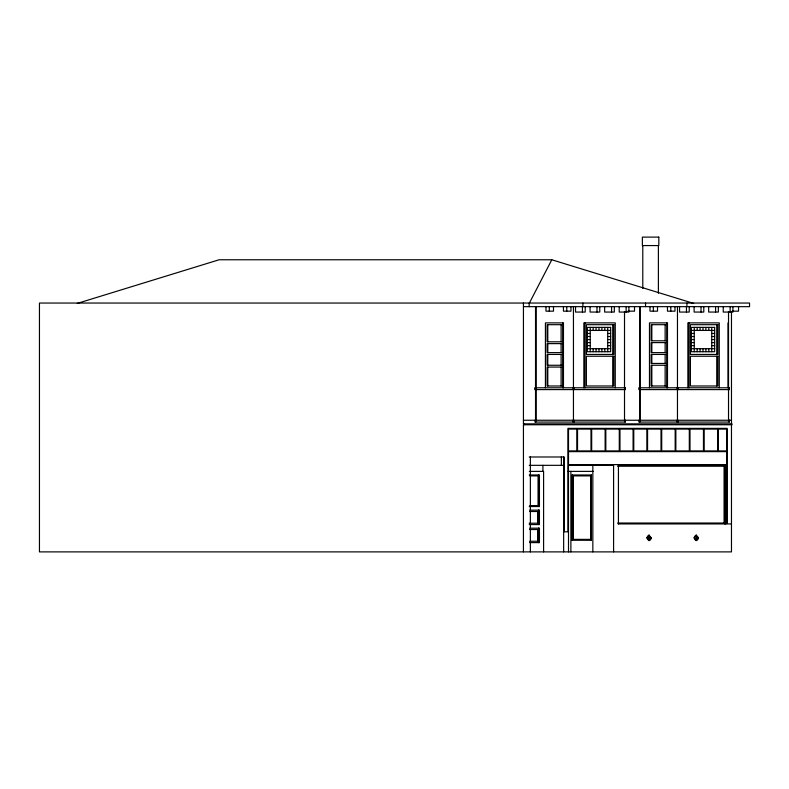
<?xml version="1.0" encoding="UTF-8"?>
<svg xmlns="http://www.w3.org/2000/svg" width="789" height="789" viewBox="0 0 789 789"><rect width="100%" height="100%" fill="white"/><g stroke="black" fill="none" stroke-linecap="round" stroke-linejoin="round"><path stroke-width="1.18" d="M674.98 306.655L674.97 311.162L667.464 311.162L667.464 306.655M529.389 303.045L551.797 259.768L693.659 303.41M646.872 537.911L648.952 535.198L651.319 537.911C649.791 544.104 644.248 536.895 649.239 535.198M648.952 540.613L651.319 537.911M694.024 537.911L696.105 535.198L698.472 537.911C696.943 544.104 691.401 536.895 696.391 535.198M696.105 540.613L697.496 538.808M77.263 303.41L219.125 259.768L551.797 259.768M523.432 306.655L749.55 306.655L749.55 303.045L39.45 303.045L39.45 551.886L731.472 551.886L731.472 424.758M627.876 311.162L634.514 311.162L634.514 306.655M732.182 311.162L738.534 311.162L738.534 306.655M561.807 324.683L547.093 324.683L547.093 341.815L561.807 341.815M665.827 324.683L651.132 324.683L651.132 340.799L665.827 340.799M587.312 330.433L610.647 330.433M691.332 330.433L714.656 330.433M587.312 333.471L590.231 333.471M607.727 333.471L610.647 333.471M691.332 333.471L694.251 333.471M711.737 333.471L714.656 333.471M587.312 336.518L590.231 336.518M607.727 336.518L610.647 336.518M691.332 336.518L694.251 336.518M711.737 336.518L714.656 336.518M587.312 339.556L590.231 339.556M607.727 339.556L610.647 339.556M691.332 339.556L694.251 339.556M711.737 339.556L714.656 339.556M587.312 342.604L590.231 342.604M607.727 342.604L610.647 342.604M665.827 342.604L651.132 342.604L651.132 352.634L665.827 352.634M691.332 342.604L694.251 342.604M711.737 342.604L714.656 342.604M561.807 343.619L547.093 343.619L547.093 352.634L561.807 352.634M587.312 345.641L590.231 345.641M607.727 345.641L610.647 345.641M691.332 345.641L694.251 345.641M711.737 345.641L714.656 345.641M587.312 348.689L610.647 348.689M691.332 348.689L714.656 348.689M561.807 354.439L547.093 354.439L547.093 365.258L561.807 365.258M665.827 354.439L651.132 354.439L651.132 363.453L665.827 363.453M665.827 365.258L651.132 365.258L651.132 385.989L665.827 385.989M561.807 367.063L547.093 367.063L547.093 385.989L561.807 385.989M523.432 420.251L731.472 420.251M529.251 456.989L564.204 456.989L564.204 531.816L567.942 531.816L567.942 428.368L727.182 428.368L727.182 523.926L731.472 523.926M529.251 465.332L563.652 465.332M618.231 465.332L726.62 465.332L726.62 523.926L618.231 523.926M617.688 466.23L724.48 466.23L724.48 523.028L617.688 523.028M529.33 471.378L543.591 471.378L543.591 551.886M567.932 471.378L593.22 471.378M529.241 474.988L539.439 474.988L539.439 506.538L529.241 506.538M591.513 474.988L572.025 474.988L572.025 540.278L591.513 540.278M529.804 475.885L538.059 475.885L538.059 505.641L529.804 505.641M572.025 500.522L572.025 510.276M529.675 510.148L539.439 510.148L539.439 524.567L529.241 524.567M529.646 511.499L537.822 511.499L537.822 523.215L529.222 523.215M529.675 528.176L539.439 528.176L539.439 542.605L529.675 542.605M529.646 529.527L537.822 529.527L537.822 541.254L529.646 541.254M698.472 537.911L696.105 535.198M694.31 537.911L696.391 540.613M648.952 535.198L651.033 537.911M647.158 537.911L649.239 540.613M732.922 306.655L732.922 312.059L723.237 312.059L723.237 306.655M731.472 311.537L731.472 423.861M730.15 306.655L730.15 312.059M729.401 420.251L729.401 422.056L638.893 422.056L638.893 420.251M729.095 387.793L729.095 389.598M729.095 420.251L729.095 422.056M728.523 311.566L728.523 387.793M728.523 389.598L728.523 420.251M728 322.879L728 387.793M725.18 465.332L725.18 523.926M724.894 465.332L724.894 523.926M724.194 466.23L724.194 523.028M719.272 387.793L719.272 322.879L687.87 322.879L687.87 387.793M718.365 306.655L718.365 312.059L708.67 312.059L708.67 306.655M716.737 324.683L716.737 354.439M716.737 356.243L716.737 385.989M715.584 306.655L715.584 312.059M711.737 327.386L711.737 351.726M708.828 327.386L708.828 330.433M708.828 348.689L708.828 351.726M705.908 327.386L705.908 330.433M705.908 348.689L705.908 351.726M703.798 306.655L703.798 312.059L694.113 312.059L694.113 306.655M702.999 327.386L702.999 330.433M702.999 348.689L702.999 351.726M701.026 306.655L701.026 312.059M700.08 327.386L700.08 330.433M700.08 348.689L700.08 351.726M697.17 327.386L697.17 330.433M697.17 348.689L697.17 351.726M694.251 327.386L694.251 351.726M689.231 306.655L689.231 312.059L679.546 312.059L679.546 306.655M689.024 322.879L689.024 387.793M686.913 303.045L686.913 306.655M686.46 306.655L686.46 312.059M678.047 387.793L678.047 389.598M678.047 420.251L678.047 422.056M677.465 306.655L677.465 387.793M677.465 389.598L677.465 420.251M677.12 387.793L677.12 389.598M677.12 420.251L677.12 422.056M670.788 306.655L670.788 311.162M667.494 387.793L667.494 322.879L649.475 322.879L649.475 387.793M666.794 322.879L666.794 387.793M665.137 324.683L665.137 340.799M665.137 342.604L665.137 352.634M665.137 354.439L665.137 363.453M665.137 365.258L665.137 385.989M658.391 245.566L658.391 293.261M657.513 306.655L657.513 311.162L650.008 311.162L650.008 306.655M653.331 306.655L653.331 311.162M651.832 324.683L651.832 340.799M651.832 342.604L651.832 352.634M651.832 354.439L651.832 363.453M651.832 365.258L651.832 385.989M645.53 303.045L645.53 306.655M642.788 245.566L642.788 288.37M640.204 306.655L640.204 387.793M640.204 389.598L640.204 420.251M639.849 387.793L639.849 389.598M639.849 420.251L639.849 422.056M639.593 306.655L639.593 387.793M639.593 389.598L639.593 420.251M639.504 387.793L639.504 389.598M639.504 420.251L639.504 422.056M628.902 306.655L628.902 312.059L619.217 312.059L619.217 306.655M626.131 306.655L626.131 312.059M625.391 420.251L625.391 422.056L534.922 422.056L534.922 420.251M625.085 387.793L625.085 389.598M625.085 420.251L625.085 422.056M624.513 311.566L624.513 387.793M624.513 389.598L624.513 420.251M618.438 465.332L618.438 523.926M615.262 387.793L615.262 322.879L583.85 322.879L583.85 387.793M614.335 306.655L614.335 312.059L604.65 312.059L604.65 306.655M613.586 551.886L613.586 465.332L568.474 465.332L568.504 551.886M612.728 324.683L612.728 354.439M612.728 356.243L612.728 385.989M611.564 306.655L611.564 312.059M607.727 327.386L607.727 351.726M604.808 327.386L604.808 330.433M604.808 348.689L604.808 351.726M601.899 327.386L601.899 330.433M601.899 348.689L601.899 351.726M599.778 306.655L599.778 312.059L590.083 312.059L590.083 306.655M598.979 327.386L598.979 330.433M598.979 348.689L598.979 351.726M596.997 306.655L596.997 312.059M596.06 327.386L596.06 330.433M596.06 348.689L596.06 351.726M593.15 327.386L593.15 330.433M593.15 348.689L593.15 351.726M592.845 465.332L592.845 551.886M591.286 474.988L591.286 540.278M590.724 475.885L590.724 539.37M590.231 327.386L590.231 351.726M585.211 306.655L585.211 312.059L575.526 312.059L575.526 306.655M584.994 322.879L584.994 387.793M582.893 303.045L582.893 306.655M582.44 306.655L582.44 312.059M574.017 387.793L574.017 389.598M574.017 420.251L574.017 422.056M573.445 306.655L573.445 387.793M573.445 389.598L573.445 420.251M573.248 475.885L573.248 539.37M573.1 387.793L573.1 389.598M573.1 420.251L573.1 422.056M572.242 474.988L572.242 540.278M570.95 306.655L570.95 311.162L563.435 311.162L563.435 306.655M570.881 471.378L570.881 551.886M566.768 306.655L566.768 311.162M563.652 456.989L563.652 551.886M563.464 387.793L563.464 322.879L545.426 322.879L545.426 387.793M562.774 322.879L562.774 387.793M561.354 456.989L561.354 465.332M561.107 324.683L561.107 341.815M561.107 343.619L561.107 352.634M561.107 354.439L561.107 365.258M561.107 367.063L561.107 385.989M553.493 306.655L553.493 311.162L545.978 311.162L545.978 306.655M549.302 306.655L549.302 311.162M547.793 324.683L547.793 341.815M547.793 343.619L547.793 352.634M547.793 354.439L547.793 365.258M547.793 367.063L547.793 385.989M542.911 465.332L542.911 471.378M538.867 510.148L538.867 524.567M538.867 528.176L538.867 542.605M538.749 474.988L538.749 506.538M538.749 510.148L538.749 524.567M538.749 528.176L538.749 542.605M537.713 511.499L537.654 523.215M537.654 529.527L537.713 541.254M536.155 306.655L536.155 387.793M536.155 389.598L536.155 420.251M535.8 387.793L535.8 389.598M535.8 420.251L535.8 422.056M535.534 306.655L535.534 387.793M535.534 389.598L535.534 420.251M535.455 387.793L535.455 389.598M530.366 456.989L530.366 551.886M529.192 303.045L529.192 306.655M524.014 423.861L524.014 424.758M523.432 303.045L523.432 423.861L732.044 423.861L732.044 424.758L523.432 424.758L523.432 551.886M649.239 537.112L648.627 537.911L649.239 538.7L649.85 537.911L649.239 537.112M696.391 537.112L695.78 537.911L696.391 538.7L697.003 537.911L696.391 537.112M658.815 237.114L642.374 237.114L642.374 245.566L658.815 245.566L658.815 237.114M613.881 324.683L586.385 324.683L586.385 354.439L613.881 354.439L613.881 324.683M717.891 324.683L690.405 324.683L690.405 354.439L717.891 354.439L717.891 324.683M610.647 327.386L587.312 327.386L587.312 351.726L610.647 351.726L610.647 327.386M714.656 327.386L691.332 327.386L691.332 351.726L714.656 351.726L714.656 327.386M613.881 356.243L586.385 356.243L586.385 385.989L613.881 385.989L613.881 356.243M717.891 356.243L690.405 356.243L690.405 385.989L717.891 385.989L717.891 356.243M625.391 387.793L534.843 387.793L534.843 389.598L625.391 389.598L625.391 387.793M729.401 387.793L638.893 387.793L638.893 389.598L729.401 389.598L729.401 387.793M576.838 429.098L568.504 429.098L568.504 450.904L576.838 450.904L576.838 429.098M590.991 429.098L577.538 429.098L577.538 450.904L590.991 450.904L590.991 429.098M605.133 429.098L591.681 429.098L591.681 450.904L605.133 450.904L605.133 429.098M619.276 429.098L605.824 429.098L605.824 450.904L619.276 450.904L619.276 429.098M633.084 429.098L619.976 429.098L619.976 450.904L633.084 450.904L633.084 429.098M646.872 429.098L633.774 429.098L633.774 450.904L646.872 450.904L646.872 429.098M661.014 429.098L647.562 429.098L647.562 450.904L661.014 450.904L661.014 429.098M675.167 429.098L661.715 429.098L661.715 450.904L675.167 450.904L675.167 429.098M689.31 429.098L675.857 429.098L675.857 450.904L689.31 450.904L689.31 429.098M703.453 429.098L690 429.098L690 450.904L703.453 450.904L703.453 429.098M717.605 429.098L704.153 429.098L704.153 450.904L717.605 450.904L717.605 429.098M726.62 429.098L718.296 429.098L718.296 450.904L726.62 450.904L726.62 429.098M726.62 451.633L568.504 451.633L568.504 464.603L726.62 464.603L726.62 451.633M590.941 475.885L573.031 475.885L573.031 539.37L590.941 539.37L590.941 475.885"/></g></svg>
